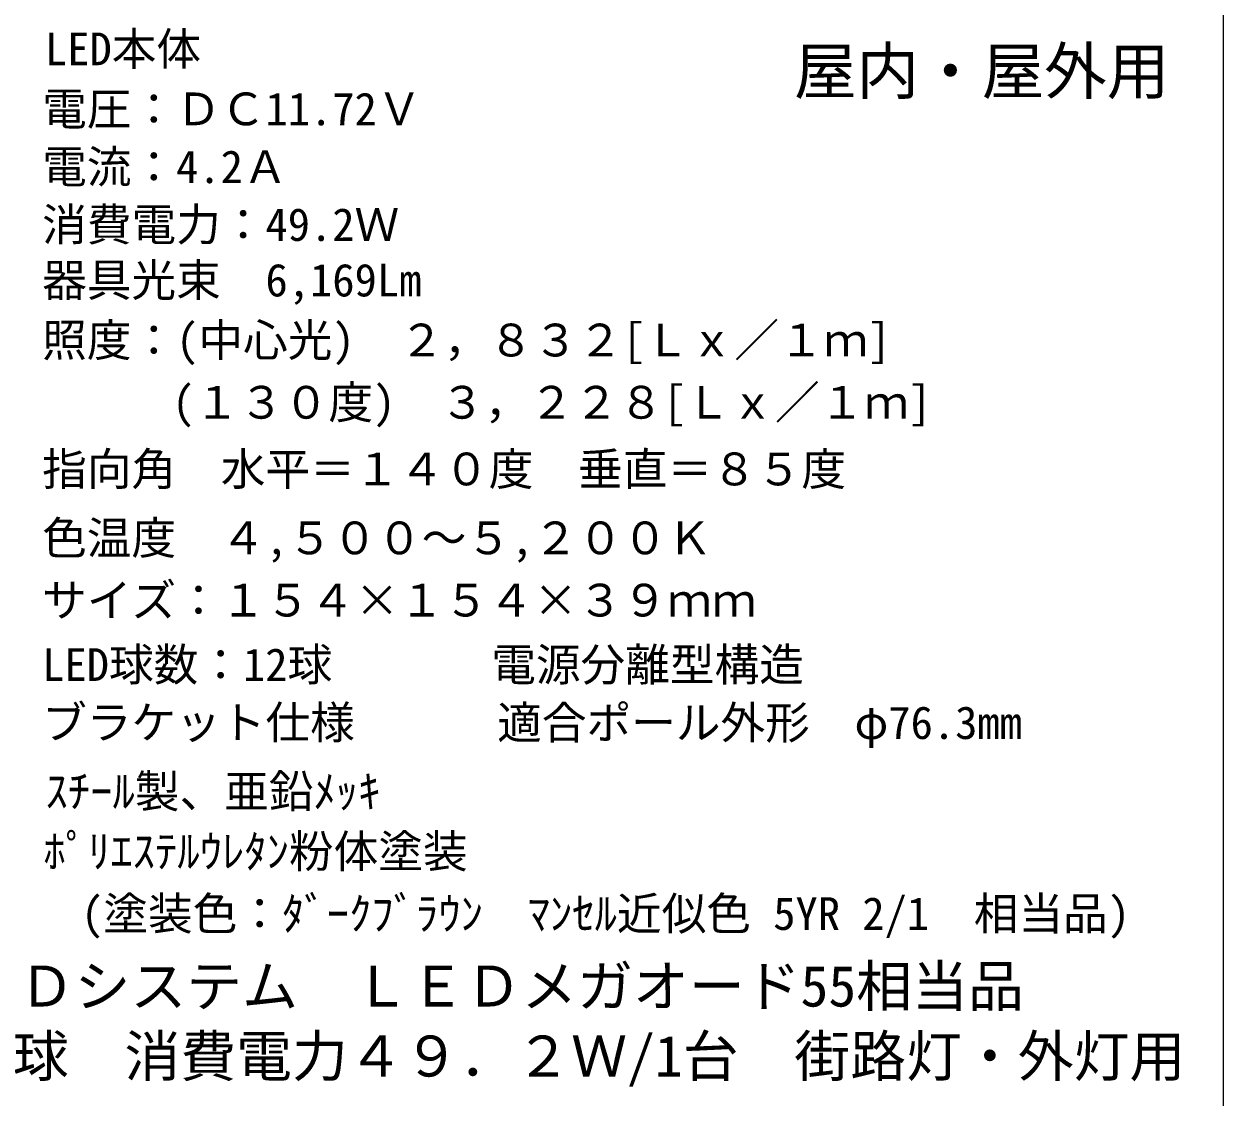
# Model space of a CAD drawing. Units: millimetres, scale not verified. Extents: x -357 to 206, y -169 to 227.
# Drawn here: x -216 to -162.3, y -18.5 to 29.6 of the extents above; entities that cross this region are included whole.
import ezdxf
from ezdxf.enums import TextEntityAlignment as Align

# ---------------------------------------------------------------- set-up
doc = ezdxf.new("R2010")
doc.units = ezdxf.units.MM
doc.header["$LTSCALE"] = 3
doc.layers.add('0-0_建築図', color=7, linetype='Continuous', lineweight=9)
doc.layers.add('0-1', color=7, linetype='Continuous', lineweight=18)
doc.styles.add('ＭＳ ゴシック', font='')
doc.styles.get('ＭＳ ゴシック').set_extended_font_data('MS Gothic')

msp = doc.modelspace()

# ---------------------------------------------------------------- linework, layer by layer
at = {"layer": '0-0_建築図', "lineweight": 18}
msp.add_line((-162.298, 212.221), (-162.298, -134.504), dxfattribs=at)

# ---------------------------------------------------------------- texts
at = {"layer": '0-1', "style": 'ＭＳ ゴシック'}
for s, height, p in [('LED本体', 1.466, (-215.045, 27.288)), ('屋内・屋外用', 2.053, (-181.506, 25.827)), ('電圧：ＤＣ11.72Ｖ', 1.466, (-215.169, 24.601)), ('電流：4.2Ａ', 1.466, (-215.169, 22.014)), ('消費電力：49.2Ｗ', 1.466, (-215.169, 19.427)), ('器具光束\u30006,169Lm', 1.466, (-215.169, 16.94)), ('照度：(中心光)\u3000２，８３２[Ｌｘ／１ｍ]\u3000', 1.466, (-215.169, 14.253)), ('(１３０度)\u3000３，２２８[Ｌｘ／１ｍ]', 1.466, (-209.346, 11.467)), ('指向角\u3000水平＝１４０度\u3000垂直＝８５度', 1.466, (-215.169, 8.482)), ('色温度\u3000４,５００～５,２００Ｋ', 1.466, (-215.169, 5.397)), ('サイズ：１５４×１５４×３９ｍｍ', 1.466, (-215.169, 2.611)), ('LED球数：12球', 1.466, (-215.169, -0.275)), ('電源分離型構造', 1.466, (-195.062, -0.275)), ('ブラケット仕様', 1.466, (-215.169, -2.862)), ('適合ポール外形\u3000φ76.3mm', 1.466, (-194.796, -2.872)), ('ｽﾁｰﾙ製、亜鉛ﾒｯｷ', 1.466, (-215.018, -5.947)), (' ﾎﾟﾘｴｽﾃﾙｳﾚﾀﾝ粉体塗装', 1.466, (-216.112, -8.633)), ('(塗装色：ﾀﾞｰｸﾌﾞﾗｳﾝ\u3000ﾏﾝｾﾙ近似色 5YR 2/1\u3000相当品)\u3000', 1.466, (-213.426, -11.419)), ('光電気ＬＥＤシステム\u3000ＬＥＤメガオード55相当品', 1.833, (-228.719, -14.96)), ('ＬＥＤ１２球\u3000消費電力４９．２Ｗ/1台\u3000街路灯・外灯用', 1.833, (-228.986, -18.093))]:
    msp.add_text(s, height=height, dxfattribs=at).set_placement(p, align=Align.BOTTOM_LEFT)

doc.saveas('drawing.dxf')
